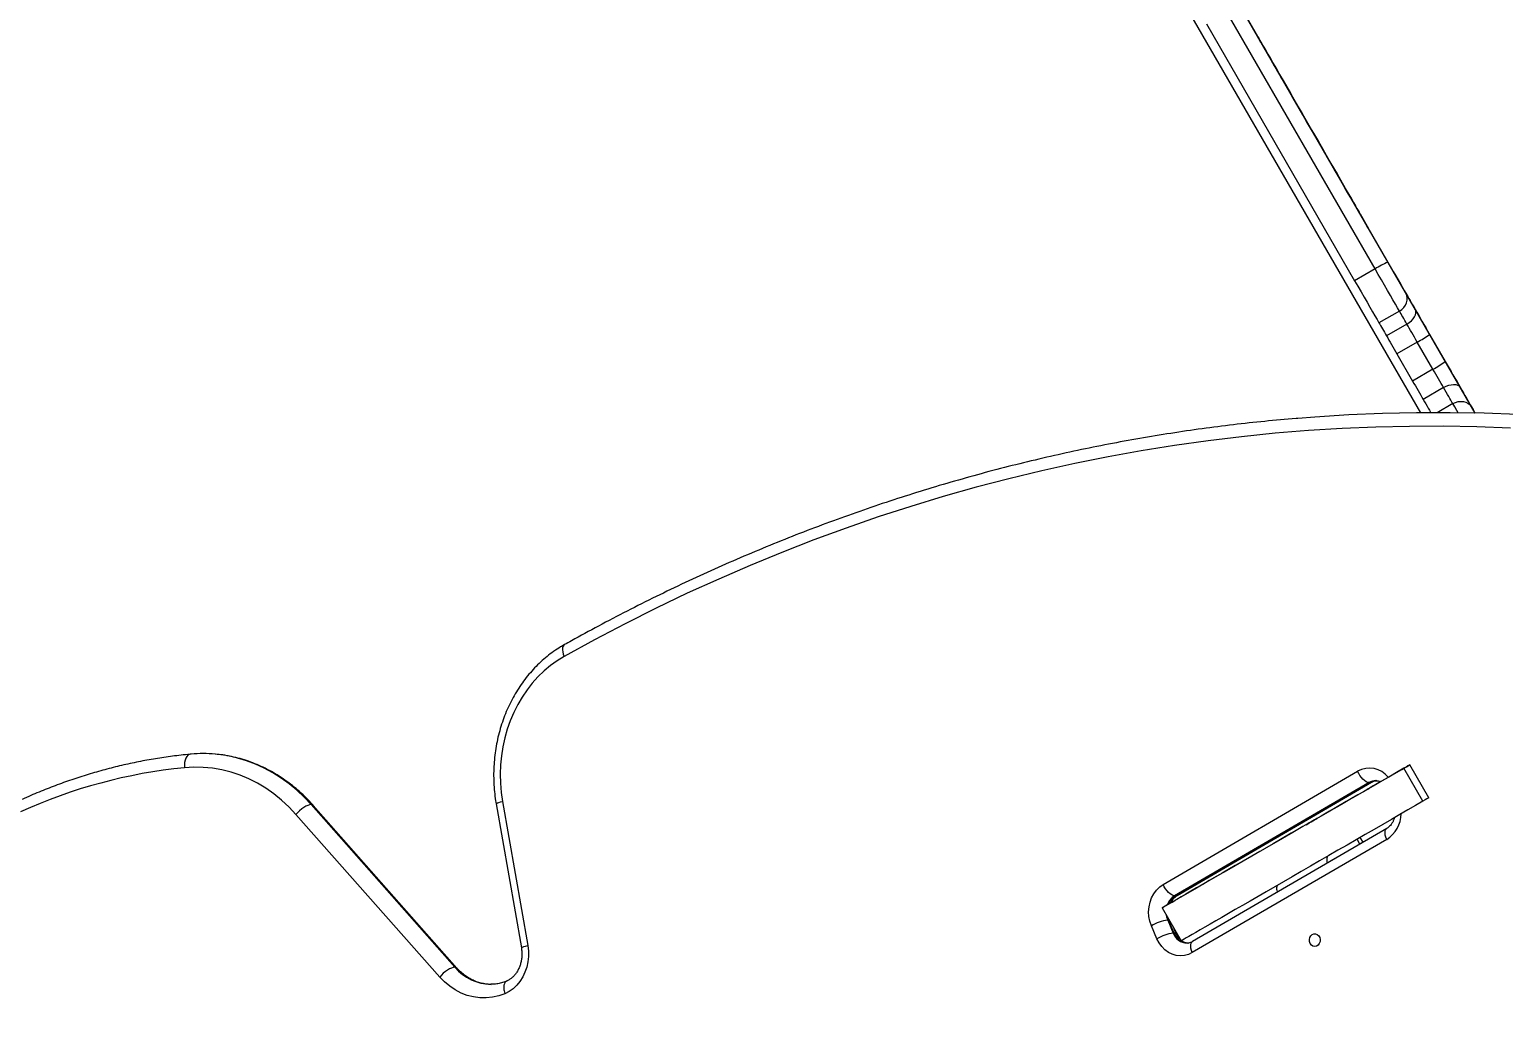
# Model space of a CAD drawing. Header units: millimetres. Extents: x 10665 to 29906, y -6125 to 7364.
# Drawn here: x 20007 to 20820, y -1018 to -470 of the extents above; entities that cross this region are included whole.
import ezdxf

# ---------------------------------------------------------------- set-up
doc = ezdxf.new("R2010")
doc.units = ezdxf.units.MM
for name, color, linetype in [('DIKOM_ОБЪЕКТ', 7, 'Continuous'), ('DIKOM_РАЗМЕР_ЗОНА', 7, 'Continuous'), ('DIKOM_РАЗМЕР_ОБЪЕКТА', 7, 'Continuous')]:
    doc.layers.add(name, color=color, linetype=linetype)
doc.styles.add('style1', font='arial.ttf', dxfattribs={"width": 0.8})
doc.dimstyles.new('1-50', dxfattribs={"dimtxt": 300, "dimasz": 200, "dimexe": 100, "dimexo": 0, "dimgap": 100, "dimtad": 1, "dimdec": 0, "dimtxsty": 'style1', "dimcen": 0, "dimclrd": 7, "dimclre": 7, "dimadec": 1, "dimazin": 2, "dimtfac": 1, "dimtdec": 0, "dimtmove": 1, "dimatfit": 3, "dimfxl": 0, "dimlwd": 25, "dimlwe": 18, "dimarcsym": 0})

# ---------------------------------------------------------------- blocks, each defined once
blk = doc.blocks.new('*D16')
at = {"layer": 'Defpoints', "color": 0, "transparency": 16777216}
for p in [(12665, 4926.53), (12665, 1146.89), (26947.71, -1821.93)]:
    blk.add_point(p, dxfattribs=at)
at = {"layer": 'DIKOM_РАЗМЕР_ОБЪЕКТА', "color": 7, "lineweight": 18, "transparency": 16777216}
for p, q in [((12665, 1146.89), (12665, 5026.53)), ((26947.71, -1821.93), (26947.71, 5026.53))]:
    blk.add_line(p, q, dxfattribs=at)
at = {"layer": 'DIKOM_РАЗМЕР_ОБЪЕКТА', "color": 7, "lineweight": 25, "transparency": 16777216}
blk.add_line((26747.71, 4926.53), (12865, 4926.53), dxfattribs=at)
at = {"layer": 'DIKOM_РАЗМЕР_ОБЪЕКТА', "color": 7, "transparency": 16777216}
for points in [[(12865, 4959.86), (12865, 4893.19), (12665, 4926.53)], [(26747.71, 4959.86), (26747.71, 4893.19), (26947.71, 4926.53)]]:
    blk.add_solid(points, dxfattribs=at)
at = {"layer": 'DIKOM_РАЗМЕР_ОБЪЕКТА', "color": 0, "transparency": 16777216, "insert": (21497, 5179.8), "char_height": 300, "attachment_point": 5, "style": 'style1'}
blk.add_mtext('14300', dxfattribs=at)
blk = doc.blocks.new('*D15')
at = {"layer": 'Defpoints', "color": 0, "transparency": 16777216}
for p in [(20416.84, 4419.04), (19675.94, -4001.39), (28567.5, -4001.39)]:
    blk.add_point(p, dxfattribs=at)
at = {"layer": 'DIKOM_РАЗМЕР_ОБЪЕКТА', "color": 7, "lineweight": 18, "transparency": 16777216}
for p, q in [((20416.84, 4419.04), (28667.5, 4419.04)), ((19675.94, -4001.39), (28667.5, -4001.39))]:
    blk.add_line(p, q, dxfattribs=at)
at = {"layer": 'DIKOM_РАЗМЕР_ОБЪЕКТА', "color": 7, "lineweight": 25, "transparency": 16777216}
blk.add_line((28567.5, 4219.04), (28567.5, -3801.39), dxfattribs=at)
at = {"layer": 'DIKOM_РАЗМЕР_ОБЪЕКТА', "color": 7, "transparency": 16777216}
for points in [[(28534.17, 4219.04), (28600.83, 4219.04), (28567.5, 4419.04)], [(28534.17, -3801.39), (28600.83, -3801.39), (28567.5, -4001.39)]]:
    blk.add_solid(points, dxfattribs=at)
at = {"layer": 'DIKOM_РАЗМЕР_ОБЪЕКТА', "color": 0, "transparency": 16777216, "insert": (28247.96, -1553.33), "char_height": 300, "attachment_point": 5, "rotation": 90, "style": 'style1'}
blk.add_mtext('8400', dxfattribs=at)
blk = doc.blocks.new('*D14')
at = {"layer": 'Defpoints', "color": 0, "transparency": 16777216}
for p in [(28947.71, 6914.03), (10665, 1629.88), (28947.71, -1535.43)]:
    blk.add_point(p, dxfattribs=at)
at = {"layer": 'DIKOM_РАЗМЕР_ЗОНА', "color": 7, "lineweight": 18, "transparency": 16777216}
for p, q in [((10665, 1629.88), (10665, 7014.03)), ((28947.71, -1535.43), (28947.71, 7014.03))]:
    blk.add_line(p, q, dxfattribs=at)
at = {"layer": 'DIKOM_РАЗМЕР_ЗОНА', "color": 7, "lineweight": 25, "transparency": 16777216}
blk.add_line((10865, 6914.03), (28747.71, 6914.03), dxfattribs=at)
at = {"layer": 'DIKOM_РАЗМЕР_ЗОНА', "color": 7, "transparency": 16777216}
for points in [[(10865, 6947.36), (10865, 6880.69), (10665, 6914.03)], [(28747.71, 6947.36), (28747.71, 6880.69), (28947.71, 6914.03)]]:
    blk.add_solid(points, dxfattribs=at)
at = {"layer": 'DIKOM_РАЗМЕР_ЗОНА', "color": 0, "transparency": 16777216, "insert": (21431.5, 7167.3), "char_height": 300, "attachment_point": 5, "style": 'style1'}
blk.add_mtext('18300', dxfattribs=at)
blk = doc.blocks.new('*D13')
at = {"layer": 'Defpoints', "color": 0, "transparency": 16777216}
for p in [(20470.84, 6542.55), (29806, 6542.55), (19621.9, -6125)]:
    blk.add_point(p, dxfattribs=at)
at = {"layer": 'DIKOM_РАЗМЕР_ЗОНА', "color": 7, "lineweight": 18, "transparency": 16777216}
for p, q in [((20470.84, 6542.55), (29906, 6542.55)), ((19621.9, -6125), (29906, -6125))]:
    blk.add_line(p, q, dxfattribs=at)
at = {"layer": 'DIKOM_РАЗМЕР_ЗОНА', "color": 7, "lineweight": 25, "transparency": 16777216}
blk.add_line((29806, -5925), (29806, 6342.55), dxfattribs=at)
at = {"layer": 'DIKOM_РАЗМЕР_ЗОНА', "color": 7, "transparency": 16777216}
for points in [[(29772.67, 6342.55), (29839.33, 6342.55), (29806, 6542.55)], [(29772.67, -5925), (29839.33, -5925), (29806, -6125)]]:
    blk.add_solid(points, dxfattribs=at)
at = {"layer": 'DIKOM_РАЗМЕР_ЗОНА', "color": 0, "transparency": 16777216, "insert": (29552.83, 208.78), "char_height": 300, "attachment_point": 5, "rotation": 90, "style": 'style1'}
blk.add_mtext('12650', dxfattribs=at)

msp = doc.modelspace()

# ---------------------------------------------------------------- linework, layer by layer
at = {"layer": 'DIKOM_ОБЪЕКТ', "color": 7, "linetype": 'Continuous', "lineweight": 15}
for p, q in [((20059.24, 556.79), (20774.13, -681.44)), ((20804.25, -681.62), (20665.88, -441.96)), ((20749.09, -602.13), (20667.32, -460.5)), ((20674.44, -456.83), (20756.22, -598.46)), ((20656.06, -467), (20737.84, -608.63)), ((20684.65, -474.47), (20683.92, -473.21)), ((20692.21, -487.59), (20685.68, -476.26)), ((20740.86, -571.84), (20745.44, -579.77)), ((20742.73, -575.09), (20742.71, -575.06)), ((20742.73, -575.09), (20745.66, -580.16)), ((20744.54, -578.22), (20743.36, -576.18)), ((20745.66, -580.16), (20745.68, -580.21)), ((20749.09, -602.13), (20737.84, -608.63)), ((20762.51, -625.37), (20751.25, -631.87)), ((20766.69, -632.6), (20755.43, -639.1)), ((20779.16, -638.21), (20787.81, -653.19)), ((20772.39, -642.47), (20761.13, -648.97)), ((20761.13, -648.97), (20769.78, -663.96)), ((20781.04, -657.46), (20772.39, -642.47)), ((20781.04, -657.46), (20769.78, -663.96)), ((20786.87, -667.57), (20775.62, -674.07)), ((20791.98, -676.42), (20783.36, -681.4)), ((20095.98, -869.71), (20095.54, -869.74)), ((20775.5, -895.68), (20765, -877.5)), ((20778.78, -893.79), (20768.28, -875.6)), ((20632.26, -941.58), (20739.46, -879.11)), ((20745.76, -885.37), (20638.56, -947.84)), ((20639.08, -947.84), (20746.27, -885.37)), ((20639.93, -947.62), (20747.13, -885.16)), ((20745.76, -885.37), (20746.27, -885.37)), ((20752.17, -884.9), (20745.85, -888.55)), ((20748.08, -887.26), (20763.94, -878.11)), ((20241.53, -987.25), (20162.28, -897.55)), ((20242.69, -987.67), (20163.44, -897.97)), ((20264.32, -897.08), (20278.25, -976.59)), ((20267.83, -895.79), (20281.76, -975.3)), ((20233.19, -992.64), (20153.93, -902.94)), ((20755.5, -916.69), (20648.3, -979.16)), ((20755.59, -910.65), (20648.4, -973.11)), ((20740.66, -919.26), (20739.16, -916.66)), ((20742.44, -918.23), (20740.94, -915.64)), ((20740.66, -919.26), (20724.61, -928.53)), ((20635.22, -952.43), (20637.81, -950.93)), ((20638.56, -947.84), (20639.08, -947.84)), ((20631.65, -954.48), (20642.15, -972.67)), ((20628.79, -971.53), (20625.74, -964.37)), ((20634.72, -961.25), (20637.77, -968.41)), ((20634.72, -961.25), (20635.24, -961.25)), ((20635.24, -961.25), (20634.74, -959.84)), ((20638.29, -968.41), (20635.24, -961.25)), ((20635.57, -961.27), (20635.24, -961.25)), ((20639.37, -968.79), (20637.83, -965.19)), ((20637.77, -968.41), (20638.29, -968.41))]:
    msp.add_line(p, q, dxfattribs=at)
at = {"layer": 'DIKOM_ОБЪЕКТ', "color": 7, "linetype": 'Continuous', "lineweight": 15, "flags": 128}
for points in [[(20683.92, -473.21), (20683.91, -473.19), (20684.07, -473.48), (20684.42, -474.06), (20684.93, -474.95), (20685.61, -476.13), (20686.46, -477.6), (20687.46, -479.35), (20688.63, -481.36), (20689.93, -483.62), (20691.38, -486.12), (20692.95, -488.85), (20694.65, -491.79), (20696.45, -494.91), (20698.36, -498.21), (20700.35, -501.66), (20702.41, -505.23), (20704.54, -508.91), (20706.71, -512.68), (20708.92, -516.5), (20711.15, -520.36), (20713.39, -524.24), (20715.62, -528.11), (20717.83, -531.94), (20720.01, -535.71), (20722.14, -539.4), (20724.21, -542.99), (20726.21, -546.45), (20728.12, -549.76), (20729.94, -552.91), (20731.65, -555.87), (20733.24, -558.62), (20734.7, -561.15), (20736.02, -563.44), (20737.2, -565.48), (20738.22, -567.26), (20739.09, -568.76), (20739.79, -569.97), (20740.32, -570.89), (20740.68, -571.52), (20740.86, -571.84)], [(20685.79, -476.45), (20685.55, -476.04), (20685.35, -475.68), (20685.16, -475.36), (20685.01, -475.09), (20684.88, -474.87), (20684.77, -474.69), (20684.7, -474.56), (20684.65, -474.47)], [(20685.68, -476.26), (20685.65, -476.22), (20685.65, -476.21)], [(20685.65, -476.21), (20685.66, -476.22), (20685.69, -476.27), (20685.74, -476.37), (20685.82, -476.5)], [(20686.43, -477.56), (20686.38, -477.47), (20686.12, -477.03), (20685.79, -476.45)], [(20686.23, -477.22), (20686.46, -477.61), (20686.6, -477.86), (20686.67, -477.97), (20686.67, -477.97)], [(20745.68, -580.21), (20745.66, -580.17), (20745.48, -579.87), (20745.12, -579.24), (20744.59, -578.31), (20743.87, -577.08), (20742.99, -575.55), (20741.94, -573.73), (20740.74, -571.65), (20739.38, -569.3), (20737.89, -566.72), (20736.27, -563.9), (20734.53, -560.89), (20732.68, -557.69), (20730.74, -554.32), (20728.71, -550.82), (20726.62, -547.2), (20724.48, -543.49), (20722.3, -539.72), (20720.1, -535.9), (20717.89, -532.07), (20715.68, -528.25), (20713.5, -524.48), (20711.36, -520.76), (20709.27, -517.14), (20707.24, -513.63), (20705.29, -510.25), (20703.44, -507.04), (20701.69, -504.02), (20700.06, -501.19), (20698.56, -498.59), (20697.2, -496.23), (20695.98, -494.13), (20694.93, -492.3), (20694.03, -490.75), (20693.31, -489.5), (20692.76, -488.55), (20692.39, -487.91), (20692.21, -487.59)], [(20742.74, -575.11), (20742.72, -575.08), (20742.71, -575.06)], [(20743.36, -576.18), (20743.19, -575.88), (20743.04, -575.62), (20742.92, -575.41), (20742.83, -575.25), (20742.76, -575.14), (20742.74, -575.11)], [(20745.46, -579.82), (20745.45, -579.79), (20745.39, -579.7), (20745.3, -579.54), (20745.17, -579.31), (20745, -579.01), (20744.79, -578.65), (20744.54, -578.22)], [(20745.44, -579.77), (20745.46, -579.81), (20745.46, -579.82)], [(20756.22, -598.46), (20757.67, -600.98), (20759.1, -603.47), (20760.5, -605.88), (20761.83, -608.19), (20763.07, -610.34), (20764.2, -612.3), (20765.2, -614.03), (20766.05, -615.51)], [(20737.84, -608.63), (20739.6, -611.68), (20741.34, -614.71), (20743.05, -617.67), (20744.7, -620.52), (20746.26, -623.22), (20747.72, -625.74), (20749.05, -628.04), (20750.23, -630.1), (20751.25, -631.87)], [(20762.51, -625.37), (20761.49, -623.6), (20760.3, -621.54), (20758.97, -619.24), (20757.52, -616.72), (20755.96, -614.02), (20754.31, -611.17), (20752.6, -608.21), (20750.86, -605.18), (20749.09, -602.13)], [(20762.51, -625.37), (20763.8, -624.48), (20764.91, -623.39), (20765.79, -622.16), (20766.42, -620.82), (20766.77, -619.44), (20766.82, -618.05), (20766.58, -616.73), (20766.05, -615.51)], [(20766.05, -615.51), (20766.58, -616.42), (20767.14, -617.39), (20767.74, -618.43), (20768.37, -619.52), (20769.03, -620.66), (20769.72, -621.86), (20770.44, -623.1), (20771.19, -624.39)], [(20766.69, -632.6), (20766.08, -631.55), (20765.5, -630.54), (20764.93, -629.56), (20764.4, -628.63), (20763.88, -627.75), (20763.4, -626.91), (20762.94, -626.11), (20762.51, -625.37)], [(20766.69, -632.6), (20767.99, -631.74), (20769.16, -630.75), (20770.13, -629.67), (20770.88, -628.54), (20771.37, -627.41), (20771.59, -626.31), (20771.53, -625.29), (20771.19, -624.39)], [(20771.19, -624.39), (20772.07, -625.92), (20772.99, -627.52), (20773.95, -629.19), (20774.95, -630.92), (20775.98, -632.69), (20777.03, -634.51), (20778.09, -636.35), (20779.16, -638.21)], [(20751.25, -631.87), (20751.68, -632.61), (20752.14, -633.41), (20752.63, -634.25), (20753.14, -635.13), (20753.68, -636.06), (20754.24, -637.04), (20754.82, -638.05), (20755.43, -639.1)], [(20772.39, -642.47), (20771.62, -641.15), (20770.86, -639.83), (20770.11, -638.53), (20769.38, -637.26), (20768.67, -636.03), (20767.98, -634.84), (20767.32, -633.69), (20766.69, -632.6)], [(20755.43, -639.1), (20756.06, -640.19), (20756.72, -641.34), (20757.41, -642.53), (20758.12, -643.76), (20758.85, -645.03), (20759.6, -646.33), (20760.36, -647.65), (20761.13, -648.97)], [(20786.87, -667.57), (20786.21, -666.42), (20785.53, -665.23), (20784.81, -664), (20784.08, -662.73), (20783.33, -661.43), (20782.57, -660.12), (20781.81, -658.79), (20781.04, -657.46)], [(20787.81, -653.19), (20788.89, -655.06), (20789.96, -656.92), (20791.03, -658.76), (20792.07, -660.57), (20793.1, -662.35), (20794.1, -664.08), (20795.06, -665.75), (20795.99, -667.35)], [(20769.78, -663.96), (20770.55, -665.29), (20771.31, -666.62), (20772.07, -667.93), (20772.82, -669.23), (20773.56, -670.5), (20774.27, -671.73), (20774.96, -672.92), (20775.62, -674.07)], [(20786.87, -667.57), (20788.27, -666.86), (20789.69, -666.32), (20791.09, -665.98), (20792.41, -665.84), (20793.6, -665.92), (20794.62, -666.2), (20795.43, -666.69), (20795.99, -667.35)], [(20775.62, -674.07), (20776.36, -675.36), (20777.09, -676.61), (20777.78, -677.81), (20778.44, -678.95), (20779.06, -680.04), (20779.65, -681.06), (20779.85, -681.4)], [(20791.98, -676.42), (20791.47, -675.52), (20790.91, -674.56), (20790.32, -673.54), (20789.7, -672.45), (20789.04, -671.31), (20788.34, -670.11), (20787.62, -668.86), (20786.87, -667.57)], [(20795.99, -667.35), (20796.91, -668.94), (20797.79, -670.47), (20798.64, -671.95), (20799.45, -673.35), (20800.22, -674.68), (20800.95, -675.94), (20801.63, -677.12), (20802.26, -678.22)], [(20869.56, -685.28), (20865.2, -684.89), (20846.57, -683.48), (20827.92, -682.42), (20809.26, -681.74), (20790.59, -681.42), (20771.92, -681.47), (20753.25, -681.88), (20734.6, -682.66), (20715.95, -683.81), (20706.52, -684.53)], [(20791.98, -676.42), (20793.4, -675.75), (20794.89, -675.33), (20796.4, -675.17), (20797.86, -675.29), (20799.23, -675.67), (20800.45, -676.3), (20801.48, -677.16), (20802.26, -678.22)], [(20794.9, -681.46), (20794.22, -680.29), (20793.02, -678.22), (20791.98, -676.42)], [(20802.26, -678.22), (20803.13, -679.72), (20804.14, -681.47), (20804.22, -681.62)], [(20823.78, -689.92), (20805.23, -689.24), (20786.67, -688.92), (20768.11, -688.97), (20749.55, -689.38), (20731, -690.15), (20712.46, -691.29), (20693.94, -692.79), (20675.45, -694.66), (20656.99, -696.89), (20638.56, -699.48), (20620.17, -702.43), (20601.82, -705.74), (20583.53, -709.41), (20565.29, -713.44), (20547.11, -717.83), (20529, -722.57), (20510.96, -727.66), (20492.99, -733.11), (20475.1, -738.92), (20457.3, -745.07), (20439.6, -751.57), (20421.98, -758.42), (20404.47, -765.61), (20387.06, -773.14), (20369.77, -781.01), (20352.59, -789.23), (20335.53, -797.77), (20318.59, -806.66), (20301.79, -815.87)], [(20302, -809.33), (20301.62, -809.62), (20301.21, -810.25), (20300.96, -811.09), (20300.9, -812.11), (20301.02, -813.28), (20301.32, -814.55), (20301.79, -815.87)], [(20301.79, -815.87), (20297.95, -818.21), (20294.27, -820.86), (20290.75, -823.81), (20287.41, -827.03), (20284.28, -830.52), (20281.36, -834.26), (20278.67, -838.22), (20276.23, -842.39), (20274.04, -846.75), (20272.11, -851.28), (20270.46, -855.96), (20269.1, -860.76), (20268.02, -865.66), (20267.24, -870.63), (20266.75, -875.66), (20266.57, -880.71), (20266.69, -885.77), (20267.11, -890.8), (20267.83, -895.79)], [(20095.54, -869.74), (20094.99, -869.87), (20094.29, -870.3), (20093.67, -870.99), (20093.14, -871.92), (20092.74, -873.05), (20092.47, -874.34), (20092.35, -875.75), (20092.38, -877.2)], [(20162.28, -897.55), (20158.43, -893.46), (20154.38, -889.64), (20150.14, -886.12), (20145.72, -882.91), (20141.14, -880.02), (20136.42, -877.46), (20131.58, -875.24), (20126.63, -873.36), (20121.59, -871.84), (20116.48, -870.69), (20111.32, -869.89), (20109.28, -869.68)], [(20153.93, -902.94), (20150.09, -898.87), (20146.03, -895.1), (20141.77, -891.66), (20137.33, -888.54), (20132.72, -885.77), (20127.96, -883.36), (20123.08, -881.32), (20118.1, -879.66), (20113.03, -878.38), (20107.9, -877.5), (20102.74, -877), (20097.56, -876.9), (20092.38, -877.2)], [(20765, -877.5), (20760.91, -879.86), (20756.65, -882.32), (20752.22, -884.87), (20747.65, -887.52), (20742.94, -890.23), (20738.13, -893.01), (20733.22, -895.84), (20728.24, -898.72), (20723.21, -901.63), (20718.14, -904.55), (20713.05, -907.49), (20707.97, -910.42), (20702.9, -913.35), (20697.89, -916.24), (20692.93, -919.11), (20688.05, -921.92), (20683.27, -924.68), (20678.61, -927.37), (20674.09, -929.98), (20669.71, -932.51), (20665.51, -934.94), (20661.49, -937.26), (20657.67, -939.46), (20654.07, -941.54), (20650.69, -943.49), (20647.56, -945.3), (20644.68, -946.96), (20642.07, -948.47), (20639.73, -949.82), (20637.67, -951.01), (20635.91, -952.03), (20634.45, -952.87), (20633.28, -953.54), (20632.43, -954.03), (20631.89, -954.35), (20631.66, -954.48), (20631.75, -954.43), (20632.15, -954.2), (20632.86, -953.78), (20633.89, -953.19), (20635.22, -952.43)], [(20763.94, -878.11), (20765.32, -877.31), (20766.47, -876.65), (20767.37, -876.13), (20767.97, -875.78), (20768.26, -875.61), (20768.22, -875.64), (20767.85, -875.85), (20767.17, -876.24), (20766.21, -876.8), (20765, -877.5)], [(20752.25, -884.86), (20752.13, -884.93), (20750.21, -886.03), (20748, -887.31), (20745.47, -888.77), (20742.65, -890.4), (20739.52, -892.21), (20736.09, -894.19), (20732.36, -896.34), (20728.33, -898.67), (20724, -901.17), (20719.38, -903.83), (20714.46, -906.67), (20709.26, -909.68), (20703.76, -912.85), (20697.97, -916.19), (20691.9, -919.7), (20685.55, -923.37), (20678.91, -927.2), (20672, -931.19), (20664.81, -935.34), (20657.34, -939.65), (20649.61, -944.12), (20641.61, -948.74), (20636.47, -951.7)], [(20745.76, -885.37), (20745, -885.25), (20744.17, -884.89), (20743.29, -884.32), (20742.41, -883.54), (20741.56, -882.59), (20740.76, -881.5), (20740.05, -880.33), (20739.46, -879.11)], [(20747.11, -885.17), (20746.93, -885.25), (20746.27, -885.37)], [(20748.08, -887.26), (20746.92, -887.93), (20745.96, -888.49), (20745.24, -888.91), (20744.78, -889.17), (20744.61, -889.27), (20744.74, -889.19), (20745.16, -888.95), (20745.85, -888.55)], [(20778.78, -893.79), (20778.72, -893.82), (20778.35, -894.04), (20777.67, -894.43), (20776.71, -894.98), (20775.5, -895.68)], [(20162.28, -897.55), (20161.44, -897.66), (20160.45, -897.96), (20159.37, -898.46), (20158.23, -899.13), (20157.07, -899.95), (20155.94, -900.88), (20154.88, -901.89), (20153.93, -902.94)], [(20264.32, -897.08), (20264.33, -897.04), (20264.52, -896.85), (20264.99, -896.62), (20265.72, -896.36), (20266.68, -896.08), (20267.83, -895.79)], [(20775.5, -895.68), (20771.41, -898.04), (20767.15, -900.5), (20762.72, -903.06), (20758.15, -905.7), (20753.44, -908.42), (20748.63, -911.2), (20743.72, -914.03), (20738.74, -916.9), (20733.71, -919.81), (20728.64, -922.74), (20723.55, -925.68), (20718.47, -928.61), (20713.4, -931.53), (20708.39, -934.43), (20703.43, -937.29), (20698.55, -940.11), (20693.77, -942.87), (20689.11, -945.56), (20684.59, -948.17), (20680.21, -950.7), (20676.01, -953.12), (20671.99, -955.44), (20668.17, -957.65), (20664.57, -959.73), (20661.2, -961.68), (20658.06, -963.48), (20655.18, -965.15), (20652.57, -966.66), (20650.23, -968.01), (20648.17, -969.19), (20646.41, -970.21), (20644.95, -971.06), (20643.78, -971.73), (20642.93, -972.22), (20642.39, -972.53), (20642.16, -972.67), (20642.15, -972.67)], [(20717.08, -905.16), (20716.91, -905.26), (20716.44, -905.53), (20715.7, -905.96), (20714.79, -906.48), (20713.8, -907.06), (20712.83, -907.62), (20711.99, -908.1), (20711.38, -908.45), (20711.06, -908.64), (20711.06, -908.64), (20711.38, -908.45), (20711.99, -908.1), (20712.83, -907.62), (20713.8, -907.06), (20714.79, -906.48), (20715.7, -905.96), (20716.44, -905.53), (20716.91, -905.26), (20717.08, -905.16)], [(20742.44, -918.23), (20742.42, -918.25), (20742.14, -918.41), (20741.55, -918.75), (20740.66, -919.26)], [(20755.5, -916.69), (20755.04, -915.47), (20754.75, -914.3), (20754.62, -913.21), (20754.67, -912.26), (20754.88, -911.49), (20755.26, -910.91), (20755.57, -910.66)], [(20723.11, -925.93), (20722.82, -926.18), (20722.6, -926.53), (20722.46, -926.99), (20722.4, -927.53), (20722.43, -928.15), (20722.55, -928.82), (20722.75, -929.53), (20722.82, -929.74)], [(20625.74, -964.37), (20624.88, -961.9), (20624.37, -959.3), (20624.21, -956.64), (20624.41, -953.98), (20624.96, -951.39), (20625.85, -948.94), (20627.06, -946.68), (20628.56, -944.66), (20630.31, -942.95), (20632.26, -941.58)], [(20638.56, -947.84), (20637.8, -947.72), (20636.97, -947.36), (20636.09, -946.78), (20635.21, -946), (20634.36, -945.06), (20633.56, -943.97), (20632.85, -942.8), (20632.26, -941.58)], [(20695.49, -941.87), (20695.2, -942.12), (20694.98, -942.48), (20694.84, -942.93), (20694.79, -943.48), (20694.82, -944.09), (20694.93, -944.76), (20695.13, -945.47), (20695.25, -945.81)], [(20636.53, -951.67), (20637.17, -951.3), (20638.07, -950.78), (20638.67, -950.43), (20638.95, -950.27), (20638.89, -950.3), (20638.51, -950.52), (20637.81, -950.93)], [(20639.93, -947.62), (20639.73, -947.72), (20639.08, -947.84)], [(20633.94, -958.44), (20634.12, -959.42), (20634.72, -961.25)], [(20281.76, -975.3), (20282.11, -978.27), (20282.13, -981.28), (20281.82, -984.26), (20281.18, -987.17), (20280.23, -989.96), (20278.98, -992.59), (20277.45, -995), (20275.67, -997.17), (20273.66, -999.05), (20271.46, -1000.61), (20269.11, -1001.82)], [(20278.25, -976.59), (20278.25, -976.55), (20278.45, -976.36), (20278.92, -976.13), (20279.65, -975.87), (20280.6, -975.59), (20281.76, -975.3)], [(20648.3, -979.16), (20646.18, -980.16), (20643.96, -980.76), (20641.68, -980.95), (20639.41, -980.72), (20637.19, -980.07), (20635.09, -979.03), (20633.15, -977.61), (20631.43, -975.86), (20629.97, -973.82), (20628.79, -971.53)], [(20648.3, -979.16), (20647.84, -977.94), (20647.55, -976.76), (20647.42, -975.68), (20647.47, -974.73), (20647.68, -973.95), (20648.06, -973.37), (20648.4, -973.11)], [(20715.82, -975.74), (20714.85, -975.55), (20713.98, -975), (20713.32, -974.15), (20712.92, -973.1), (20712.84, -971.95), (20713.08, -970.83), (20713.62, -969.87), (20714.4, -969.16), (20715.33, -968.79), (20716.32, -968.79), (20717.25, -969.16), (20718.03, -969.87), (20718.57, -970.83), (20718.81, -971.95), (20718.73, -973.1), (20718.33, -974.15), (20717.66, -975), (20716.8, -975.55), (20715.82, -975.74)], [(20241.53, -987.25), (20240.69, -987.35), (20239.71, -987.66), (20238.62, -988.16), (20237.48, -988.83), (20236.32, -989.64), (20235.19, -990.57), (20234.13, -991.59), (20233.19, -992.64)], [(20269.11, -1001.82), (20265.74, -1002.99), (20262.28, -1003.76), (20258.78, -1004.12), (20255.26, -1004.06), (20251.76, -1003.59), (20248.32, -1002.71), (20244.98, -1001.43), (20241.76, -999.76), (20238.7, -997.73), (20235.83, -995.35), (20233.19, -992.64)]]:
    msp.add_lwpolyline(points, dxfattribs=at)
at = {"layer": 'DIKOM_ОБЪЕКТ', "color": 7, "linetype": 'Continuous', "lineweight": 15}
for centre, radius, start, end in [((20979, -307.67), 338.32, 209.9357, 210.07635), ((20663.83, -490.87), 26.23, 29.45767, 30.51033), ((20771.76, -637.4), 41.92, 111.76643, 122.72978), ((20747.64, -595.62), 52.98, 297.8401, 306.50599), ((20756.3, -610.62), 52.96, 297.83878, 306.50803), ((20102.76, -942.65), 73.26, 84.89083, 95.17212), ((20120.13, -1160.23), 284.38, 95.59901, 114.53552), ((20745.97, -890.58), 13.19, 37.92736, 119.57794), ((20749.6, -891.86), 7.54, 90.18925, 120.6192), ((20750.11, -891.86), 7.54, 90.32941, 120.61928), ((20162.43, -898.93), 1.39, 43.5739, 96.33758), ((20746.36, -902.16), 17.17, 302.16383, 358.53404), ((20724.91, -928.99), 0.555, 122.81063, 163.50619), ((20643.55, -956.01), 9.58, 121.42698, 160.58933), ((20644.03, -955.97), 9.52, 121.36399, 158.26461), ((20637.39, -983.4), 22.31, 96.86639, 121.47741), ((20640.44, -990.56), 22.31, 96.86591, 121.47789), ((20645.76, -965.43), 8.52, 200.44776, 267.82982), ((20638.54, -969.43), 1.05, 38.07221, 103.88342), ((20646.27, -965.43), 8.52, 200.44447, 267.96496), ((20241.68, -988.64), 1.4, 44.15971, 96.07275), ((20261.89, -969.91), 26.74, 220.43514, 269.1662)]:
    msp.add_arc(centre, radius, start, end, dxfattribs=at)
for points, knots in [([(20686.77, -478.15), (20686.76, -478.13), (20686.74, -478.1), (20686.72, -478.06), (20686.71, -478.04), (20686.69, -478.02), (20686.68, -478), (20686.67, -477.98), (20686.64, -477.92), (20686.57, -477.81), (20686.44, -477.58), (20686.42, -477.53)], [0, 0, 0, 0, 0.011023, 0.019593, 0.026928, 0.037624, 0.059079, 0.123888, 0.325165, 0.865347, 1, 1, 1, 1]), ([(20742.76, -575.13), (20742.74, -575.11), (20742.72, -575.06), (20742.71, -575.05), (20742.7, -575.03), (20742.68, -575), (20742.66, -574.97), (20742.62, -574.9), (20742.59, -574.85), (20742.57, -574.82)], [0, 0, 0, 0, 0.426866, 0.741634, 0.860354, 0.893099, 0.917141, 0.947102, 1, 1, 1, 1]), ([(20706.36, -684.54), (20706.08, -684.56), (20700.03, -685), (20688.23, -686.15), (20670.94, -688.01), (20653.69, -690.23), (20636.47, -692.75), (20619.28, -695.59), (20602.13, -698.73), (20585.03, -702.19), (20567.98, -705.96), (20550.98, -710.04), (20534.03, -714.43), (20517.15, -719.13), (20500.33, -724.14), (20483.57, -729.44), (20466.9, -735.06), (20450.29, -740.98), (20433.77, -747.19), (20417.34, -753.71), (20400.99, -760.53), (20384.74, -767.64), (20368.58, -775.05), (20352.52, -782.75), (20336.57, -790.74), (20321.01, -798.88), (20309.51, -805.14), (20303.28, -808.61), (20302, -809.33)], [0, 0, 0, 0, 0.001966, 0.043212, 0.084459, 0.125706, 0.166954, 0.208202, 0.24945, 0.290699, 0.331949, 0.373199, 0.41445, 0.455701, 0.496954, 0.538207, 0.579462, 0.620717, 0.661973, 0.70323, 0.744488, 0.785748, 0.827008, 0.868269, 0.909531, 0.950795, 0.989889, 1, 1, 1, 1]), ([(20302, -809.33), (20301.28, -809.74), (20299.25, -810.91), (20296.01, -813.05), (20292.36, -815.82), (20288.86, -818.85), (20285.54, -822.13), (20282.4, -825.65), (20279.46, -829.38), (20276.73, -833.33), (20274.22, -837.46), (20271.94, -841.77), (20269.9, -846.24), (20268.11, -850.84), (20266.57, -855.57), (20265.3, -860.4), (20264.29, -865.31), (20263.56, -870.29), (20263.1, -875.31), (20262.91, -880.35), (20263, -885.4), (20263.36, -890.43), (20263.86, -894.32), (20264.23, -896.53), (20264.32, -897.08)], [0, 0, 0, 0, 0.026395, 0.073856, 0.121363, 0.168941, 0.216587, 0.264297, 0.312064, 0.359885, 0.407751, 0.455655, 0.503592, 0.551558, 0.599546, 0.647553, 0.695575, 0.74361, 0.791654, 0.839706, 0.887765, 0.935828, 0.983895, 1, 1, 1, 1]), ([(20095.54, -869.74), (20093.87, -869.91), (20089.05, -870.4), (20081.11, -871.45), (20071.74, -872.99), (20062.41, -874.85), (20053.13, -877.02), (20043.9, -879.5), (20034.75, -882.29), (20025.66, -885.38), (20016.65, -888.77), (20009.05, -891.91), (20004.46, -893.96), (20002.82, -894.7)], [0, 0, 0, 0, 0.052829, 0.151891, 0.250957, 0.350031, 0.449112, 0.548205, 0.647306, 0.746421, 0.845547, 0.944688, 1, 1, 1, 1]), ([(20163.44, -897.97), (20162.8, -897.26), (20160.98, -895.25), (20157.85, -892.11), (20153.98, -888.65), (20149.95, -885.44), (20145.77, -882.5), (20141.46, -879.84), (20137.02, -877.47), (20132.47, -875.39), (20127.84, -873.61), (20123.12, -872.13), (20118.34, -870.97), (20113.78, -870.14), (20110.81, -869.85), (20109.46, -869.71)], [0, 0, 0, 0, 0.044206, 0.125404, 0.206562, 0.287643, 0.368637, 0.449544, 0.530356, 0.611071, 0.691694, 0.772225, 0.852675, 0.93305, 1, 1, 1, 1]), ([(20747.13, -885.16), (20747.28, -885.07), (20747.82, -884.77), (20748.77, -884.46), (20749.59, -884.29), (20750.03, -884.33), (20750.08, -884.33)], [0, 0, 0, 0, 0.155418, 0.54664, 0.955248, 1, 1, 1, 1]), ([(20749.57, -884.34), (20749.95, -884.36), (20750.71, -884.4), (20751.56, -884.63), (20752.02, -884.9), (20752.1, -884.94)], [0, 0, 0, 0, 0.452704, 0.90638, 1, 1, 1, 1]), ([(20759.7, -904.8), (20759.63, -905.1), (20759.41, -905.93), (20758.84, -907.17), (20758.03, -908.47), (20757.08, -909.55), (20756.25, -910.24), (20755.75, -910.55), (20755.59, -910.65)], [0, 0, 0, 0, 0.107724, 0.305953, 0.504909, 0.705725, 0.910304, 1, 1, 1, 1]), ([(20636.45, -951.71), (20636.53, -951.52), (20636.82, -950.82), (20637.5, -949.81), (20638.44, -948.72), (20639.27, -948.03), (20639.77, -947.72), (20639.93, -947.62)], [0, 0, 0, 0, 0.102307, 0.359641, 0.619377, 0.883974, 1, 1, 1, 1]), ([(20641.98, -972.36), (20641.8, -972.23), (20641.28, -971.81), (20640.48, -970.83), (20639.79, -969.73), (20639.47, -969.01), (20639.37, -968.79)], [0, 0, 0, 0, 0.167534, 0.515281, 0.852607, 1, 1, 1, 1]), ([(20645.96, -973.93), (20645.58, -973.92), (20644.82, -973.89), (20643.69, -973.5), (20642.82, -973.08), (20642.37, -972.69), (20642.27, -972.6)], [0, 0, 0, 0, 0.312737, 0.623118, 0.913951, 1, 1, 1, 1]), ([(20648.4, -973.11), (20648.24, -973.2), (20647.7, -973.5), (20646.75, -973.81), (20645.93, -973.98), (20645.48, -973.94), (20645.43, -973.93)], [0, 0, 0, 0, 0.154819, 0.544506, 0.95153, 1, 1, 1, 1]), ([(20278.25, -976.59), (20278.3, -976.93), (20278.47, -977.98), (20278.58, -979.78), (20278.48, -981.97), (20278.14, -984.12), (20277.57, -986.18), (20276.78, -988.11), (20275.8, -989.88), (20274.66, -991.45), (20273.37, -992.8), (20271.96, -993.92), (20270.8, -994.6), (20270.12, -994.9), (20269.94, -994.97)], [0, 0, 0, 0, 0.043214, 0.134888, 0.226544, 0.318103, 0.409598, 0.501106, 0.592757, 0.684748, 0.777425, 0.871253, 0.966872, 1, 1, 1, 1]), ([(20261.49, -996.63), (20261.44, -996.64), (20260.5, -996.69), (20258.68, -996.51), (20256.04, -996.06), (20253.45, -995.26), (20250.94, -994.17), (20248.52, -992.79), (20246.24, -991.13), (20244.29, -989.41), (20243.16, -988.18), (20242.69, -987.67)], [0, 0, 0, 0, 0.007495, 0.138244, 0.269048, 0.399336, 0.528749, 0.657115, 0.7844, 0.910696, 1, 1, 1, 1]), ([(20270.31, -994.82), (20269.92, -994.98), (20268.7, -995.47), (20266.59, -996.08), (20264.03, -996.55), (20262.32, -996.61), (20261.49, -996.63)], [0, 0, 0, 0, 0.135688, 0.427656, 0.721263, 1, 1, 1, 1]), ([(20270.11, -995.01), (20269.95, -995.05), (20269.39, -995.19), (20268.81, -996.24), (20268.46, -998), (20268.63, -999.95), (20268.94, -1001.26), (20269.1, -1001.78), (20269.11, -1001.82)], [0, 0, 0, 0, 0.095167, 0.342504, 0.589843, 0.837195, 0.985627, 1, 1, 1, 1])]:
    msp.add_open_spline(points, degree=3, knots=knots, dxfattribs=at)

# ---------------------------------------------------------------- dimensions: what is measured, and where the dimension line sits
at = {"layer": 'DIKOM_РАЗМЕР_ЗОНА'}
dim = msp.add_linear_dim(base=(28947.71, 6914.03), p1=(10665, 1629.88), p2=(28947.71, -1535.43), text='18300', dimstyle='1-50', override={"dimscale": 1, "dimtix": 0, "dimtofl": 1, "dimtmove": 1, "dimatfit": 3}, dxfattribs=at)
dim.commit()
dim.dimension.update_dxf_attribs({"geometry": '*D14', "text_midpoint": (21431.5, 6914.03), "dimtype": 160})
dim = msp.add_linear_dim(base=(29806, 6542.55), p1=(19621.9, -6125), p2=(20470.84, 6542.55), angle=90, text='12650', dimstyle='1-50', dxfattribs=at)
dim.commit()
dim.dimension.update_dxf_attribs({"geometry": '*D13', "text_midpoint": (29806, 208.78), "dimtype": 160})
at = {"layer": 'DIKOM_РАЗМЕР_ОБЪЕКТА'}
dim = msp.add_linear_dim(base=(12665, 4926.53), p1=(26947.71, -1821.93), p2=(12665, 1146.89), angle=180, text='14300', dimstyle='1-50', override={"dimscale": 1, "dimtix": 0, "dimtofl": 1, "dimtmove": 1, "dimatfit": 3}, dxfattribs=at)
dim.commit()
dim.dimension.update_dxf_attribs({"geometry": '*D16', "text_midpoint": (21497, 4926.53), "dimtype": 160})
dim = msp.add_linear_dim(base=(28567.5, -4001.39), p1=(20416.84, 4419.04), p2=(19675.94, -4001.39), angle=90, text='8400', dimstyle='1-50', dxfattribs=at)
dim.commit()
dim.dimension.update_dxf_attribs({"geometry": '*D15', "text_midpoint": (28501.13, -1553.33), "dimtype": 160})

doc.saveas('drawing.dxf')
